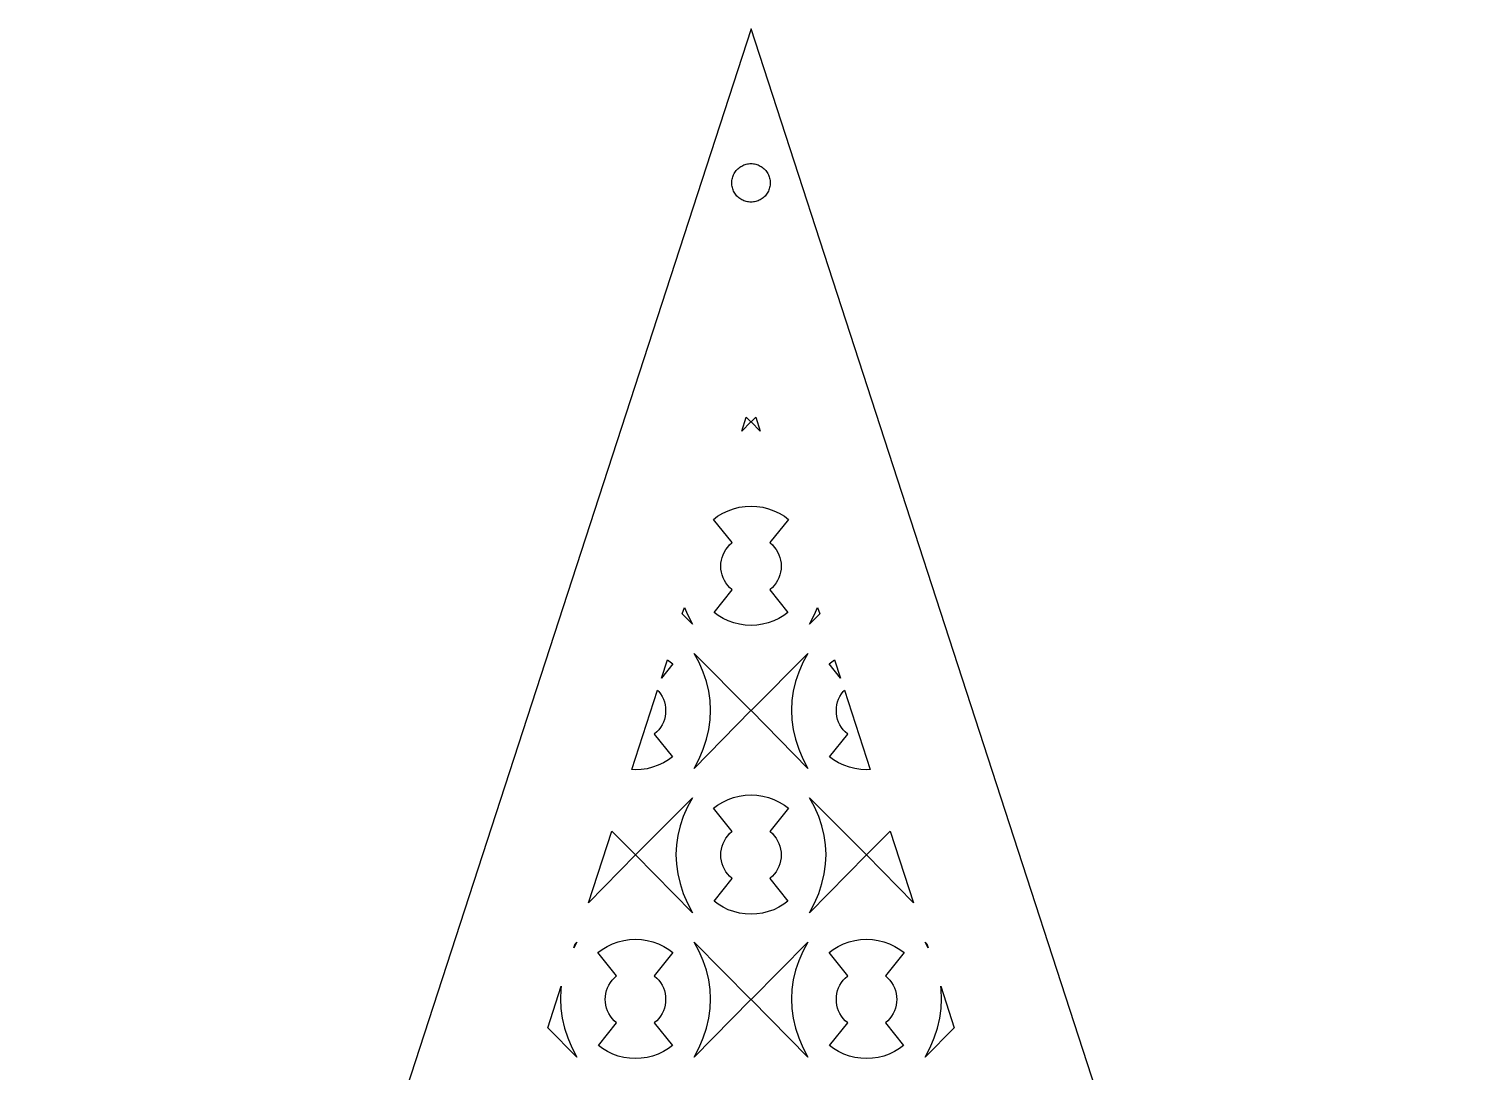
# Model space of a CAD drawing. Header units: metres. Extents: x -75 to 75, y 0 to 231.
# Drawn here: x -75 to 75, y 122.5 to 230.8 of the extents above; entities that cross this region are included whole.
import ezdxf

# ---------------------------------------------------------------- set-up
doc = ezdxf.new("R2010")
doc.units = ezdxf.units.M

msp = doc.modelspace()

# ---------------------------------------------------------------- linework, layer by layer
for p, q in [((0, 230.826), (-75, 0)), ((75, 0), (0, 230.826)), ((-1.68864, 215.898), (-1.61803, 216.002)), ((-1.61803, 216.002), (-1.54102, 216.101)), ((-1.54102, 216.101), (-1.45793, 216.195)), ((-1.45793, 216.195), (-1.36908, 216.284)), ((-1.36908, 216.284), (-1.27484, 216.367)), ((-1.27484, 216.367), (-1.17557, 216.444)), ((-1.17557, 216.444), (-1.07164, 216.515)), ((-1.07164, 216.515), (-0.9635, 216.579)), ((-0.9635, 216.579), (-0.85155, 216.636)), ((-0.85155, 216.636), (-0.73624, 216.686)), ((-0.73624, 216.686), (-0.61803, 216.728)), ((-0.61803, 216.728), (-0.49738, 216.763)), ((-0.49738, 216.763), (-0.37476, 216.791)), ((-0.37476, 216.791), (-0.25066, 216.81)), ((-0.25066, 216.81), (-0.12558, 216.822)), ((-0.12558, 216.822), (0, 216.826)), ((0, 216.826), (0.12558, 216.822)), ((0.12558, 216.822), (0.25066, 216.81)), ((0.25066, 216.81), (0.37476, 216.791)), ((0.37476, 216.791), (0.49738, 216.763)), ((0.49738, 216.763), (0.61803, 216.728)), ((0.61803, 216.728), (0.73624, 216.686)), ((0.73624, 216.686), (0.85155, 216.636)), ((0.85155, 216.636), (0.9635, 216.579)), ((0.9635, 216.579), (1.07164, 216.515)), ((1.07164, 216.515), (1.17557, 216.444)), ((1.17557, 216.444), (1.27484, 216.367)), ((1.27484, 216.367), (1.36908, 216.284)), ((1.36908, 216.284), (1.45793, 216.195)), ((1.45793, 216.195), (1.54102, 216.101)), ((1.54102, 216.101), (1.61803, 216.002)), ((1.61803, 216.002), (1.68864, 215.898)), ((-2, 214.826), (-1.99605, 214.952)), ((-1.99605, 214.701), (-2, 214.826)), ((-1.99605, 214.952), (-1.98422, 215.077)), ((-1.98422, 214.576), (-1.99605, 214.701)), ((-1.98422, 215.077), (-1.96457, 215.201)), ((-1.96457, 214.451), (-1.98422, 214.576)), ((-1.96457, 215.201), (-1.93716, 215.324)), ((-1.93716, 215.324), (-1.9021, 215.444)), ((-1.9021, 215.444), (-1.85954, 215.562)), ((-1.85954, 215.562), (-1.80965, 215.678)), ((-1.80965, 215.678), (-1.75261, 215.79)), ((-1.75261, 215.79), (-1.68864, 215.898)), ((1.68864, 215.898), (1.75261, 215.79)), ((1.75261, 215.79), (1.80965, 215.678)), ((1.80965, 215.678), (1.85954, 215.562)), ((1.85954, 215.562), (1.9021, 215.444)), ((1.9021, 215.444), (1.93716, 215.324)), ((1.93716, 215.324), (1.96457, 215.201)), ((1.96457, 215.201), (1.98422, 215.077)), ((1.98422, 214.576), (1.96457, 214.451)), ((1.98422, 215.077), (1.99605, 214.952)), ((1.99605, 214.701), (1.98422, 214.576)), ((1.99605, 214.952), (2, 214.826)), ((2, 214.826), (1.99605, 214.701)), ((-1.93716, 214.329), (-1.96457, 214.451)), ((-1.9021, 214.208), (-1.93716, 214.329)), ((-1.85954, 214.09), (-1.9021, 214.208)), ((-1.80965, 213.975), (-1.85954, 214.09)), ((-1.75261, 213.863), (-1.80965, 213.975)), ((-1.68864, 213.755), (-1.75261, 213.863)), ((-1.61803, 213.651), (-1.68864, 213.755)), ((-1.54102, 213.551), (-1.61803, 213.651)), ((-1.45793, 213.457), (-1.54102, 213.551)), ((-1.36908, 213.368), (-1.45793, 213.457)), ((-1.27484, 213.285), (-1.36908, 213.368)), ((-1.17557, 213.208), (-1.27484, 213.285)), ((-1.07164, 213.138), (-1.17557, 213.208)), ((-0.9635, 213.074), (-1.07164, 213.138)), ((-0.85155, 213.017), (-0.9635, 213.074)), ((-0.73624, 212.967), (-0.85155, 213.017)), ((0.85155, 213.017), (0.73624, 212.967)), ((0.9635, 213.074), (0.85155, 213.017)), ((1.07164, 213.138), (0.9635, 213.074)), ((1.17557, 213.208), (1.07164, 213.138)), ((1.27484, 213.285), (1.17557, 213.208)), ((1.36908, 213.368), (1.27484, 213.285)), ((1.45793, 213.457), (1.36908, 213.368)), ((1.54102, 213.551), (1.45793, 213.457)), ((1.61803, 213.651), (1.54102, 213.551)), ((1.68864, 213.755), (1.61803, 213.651)), ((1.75261, 213.863), (1.68864, 213.755)), ((1.80965, 213.975), (1.75261, 213.863)), ((1.85954, 214.09), (1.80965, 213.975)), ((1.9021, 214.208), (1.85954, 214.09)), ((1.93716, 214.329), (1.9021, 214.208)), ((1.96457, 214.451), (1.93716, 214.329)), ((-0.61803, 212.924), (-0.73624, 212.967)), ((-0.49738, 212.889), (-0.61803, 212.924)), ((-0.37476, 212.862), (-0.49738, 212.889)), ((-0.25066, 212.842), (-0.37476, 212.862)), ((-0.12558, 212.83), (-0.25066, 212.842)), ((0, 212.826), (-0.12558, 212.83)), ((0.12558, 212.83), (0, 212.826)), ((0.25066, 212.842), (0.12558, 212.83)), ((0.37476, 212.862), (0.25066, 212.842)), ((0.49738, 212.889), (0.37476, 212.862)), ((0.61803, 212.924), (0.49738, 212.889)), ((0.73624, 212.967), (0.61803, 212.924)), ((-0.96619, 189.02), (-0.48926, 190.488)), ((-0.00458, 190), (-0.96619, 189.02)), ((-0.48926, 190.488), (-0.00458, 190)), ((0.00458, 190), (0.48926, 190.488)), ((0.96619, 189.02), (0.00458, 190)), ((0.48926, 190.488), (0.96619, 189.02)), ((-3.89145, 179.869), (-3.46436, 180.186)), ((-3.46436, 180.186), (-2.93976, 180.5)), ((-2.93976, 180.5), (-2.38632, 180.762)), ((-2.38632, 180.762), (-1.80954, 180.968)), ((-1.80954, 180.968), (-1.21628, 181.117)), ((-1.21628, 181.117), (-0.61157, 181.207)), ((-0.61157, 181.207), (0, 181.237)), ((0, 181.237), (0.61157, 181.207)), ((0.61157, 181.207), (1.21719, 181.117)), ((1.21719, 181.117), (1.81, 180.968)), ((1.81, 180.968), (2.38632, 180.762)), ((2.38632, 180.762), (2.93976, 180.5)), ((2.93976, 180.5), (3.46481, 180.186)), ((3.46481, 180.186), (3.89145, 179.869)), ((-1.95511, 177.449), (-3.89145, 179.869)), ((3.89145, 179.869), (1.95511, 177.449)), ((-2.4234, 176.989), (-2.21695, 177.216)), ((-2.21695, 177.216), (-1.98898, 177.423)), ((-1.98898, 177.423), (-1.95511, 177.449)), ((1.95511, 177.449), (1.98898, 177.423)), ((1.98898, 177.423), (2.21695, 177.216)), ((2.21695, 177.216), (2.4234, 176.989)), ((-3.11966, 175.307), (-3.0748, 175.612)), ((-3.0748, 175.612), (-3.00018, 175.91)), ((-3.00018, 175.91), (-2.89627, 176.199)), ((-2.89627, 176.199), (-2.76489, 176.478)), ((-2.76489, 176.478), (-2.60696, 176.741)), ((-2.60696, 176.741), (-2.4234, 176.989)), ((2.4234, 176.989), (2.60696, 176.741)), ((2.60696, 176.741), (2.76489, 176.478)), ((2.76489, 176.478), (2.89627, 176.199)), ((2.89627, 176.199), (3.00018, 175.91)), ((3.00018, 175.91), (3.0748, 175.611)), ((3.0748, 175.611), (3.12012, 175.307)), ((-3.13477, 175), (-3.11966, 175.307)), ((-3.12012, 174.693), (-3.13477, 175)), ((-3.0748, 174.389), (-3.12012, 174.693)), ((-3.00018, 174.09), (-3.0748, 174.389)), ((-2.89627, 173.801), (-3.00018, 174.09)), ((3.00018, 174.09), (2.89627, 173.8)), ((3.07434, 174.388), (3.00018, 174.09)), ((3.11966, 174.693), (3.07434, 174.388)), ((3.13477, 175), (3.11966, 174.693)), ((3.12012, 175.307), (3.13477, 175)), ((-3.83926, 170.196), (-1.95511, 172.551)), ((-2.76489, 173.522), (-2.89627, 173.801)), ((-2.60696, 173.259), (-2.76489, 173.522)), ((-2.4234, 173.011), (-2.60696, 173.259)), ((-2.21695, 172.784), (-2.4234, 173.011)), ((-1.98898, 172.577), (-2.21695, 172.784)), ((-1.95511, 172.551), (-1.98898, 172.577)), ((1.98898, 172.577), (1.95511, 172.551)), ((1.95511, 172.551), (3.83926, 170.196)), ((2.21649, 172.783), (1.98898, 172.577)), ((2.4234, 173.011), (2.21649, 172.783)), ((2.60651, 173.258), (2.4234, 173.011)), ((2.76489, 173.522), (2.60651, 173.258)), ((2.89627, 173.8), (2.76489, 173.522)), ((-7.13213, 170.043), (-6.91235, 170.719)), ((-6.09055, 168.981), (-7.13213, 170.043)), ((-6.91235, 170.719), (-6.60416, 169.986)), ((-6.60416, 169.986), (-6.09055, 168.981)), ((-3.41812, 169.884), (-3.83926, 170.196)), ((-2.90039, 169.574), (-3.41812, 169.884)), ((-2.35428, 169.315), (-2.90039, 169.574)), ((2.90039, 169.574), (2.35428, 169.315)), ((3.41766, 169.884), (2.90039, 169.574)), ((3.83926, 170.196), (3.41766, 169.884)), ((7.13213, 170.043), (6.09055, 168.981)), ((6.09055, 168.981), (6.60416, 169.986)), ((6.60416, 169.986), (6.91241, 170.719)), ((6.91241, 170.719), (7.13213, 170.043)), ((-1.78574, 169.112), (-2.35428, 169.315)), ((-1.20071, 168.966), (-1.78574, 169.112)), ((-0.60333, 168.877), (-1.20071, 168.966)), ((0, 168.847), (-0.60333, 168.877)), ((0.60333, 168.877), (0, 168.847)), ((1.1998, 168.965), (0.60333, 168.877)), ((1.78528, 169.112), (1.1998, 168.965)), ((2.35428, 169.315), (1.78528, 169.112)), ((-9.29532, 163.385), (-8.68181, 165.274)), ((-8.68181, 165.274), (-8.535, 165.186)), ((-8.535, 165.186), (-8.10837, 164.869)), ((-5.39566, 164.984), (-5.90881, 165.941)), ((-5.90881, 165.941), (-0.00458, 160)), ((0.00458, 160), (5.90881, 165.941)), ((5.90881, 165.941), (5.39566, 164.984)), ((8.10837, 164.869), (8.53546, 165.186)), ((8.53546, 165.186), (8.68176, 165.274)), ((8.68176, 165.274), (9.29532, 163.385)), ((-8.10837, 164.869), (-9.29532, 163.385)), ((-4.96719, 164.003), (-5.39566, 164.984)), ((-4.63394, 163.018), (-4.96719, 164.003)), ((4.96719, 164.004), (4.63394, 163.018)), ((5.39566, 164.984), (4.96719, 164.004)), ((9.29532, 163.385), (8.10837, 164.869)), ((-12.3883, 153.866), (-9.70357, 162.129)), ((-9.70357, 162.129), (-9.57642, 161.989)), ((-4.39545, 162.029), (-4.63394, 163.018)), ((-4.25262, 161.036), (-4.39545, 162.029)), ((4.3959, 162.03), (4.25308, 161.036)), ((4.63394, 163.018), (4.3959, 162.03)), ((9.57642, 161.989), (9.70357, 162.129)), ((9.70357, 162.129), (12.3883, 153.866)), ((-9.57642, 161.989), (-9.39285, 161.741)), ((-9.39285, 161.741), (-9.23492, 161.478)), ((-9.23492, 161.478), (-9.10355, 161.199)), ((-9.10355, 161.199), (-8.99963, 160.91)), ((-8.99963, 160.91), (-8.92502, 160.611)), ((-8.92502, 160.611), (-8.8797, 160.307)), ((-4.20547, 160.039), (-4.25262, 161.036)), ((4.25308, 161.036), (4.20547, 160.039)), ((8.88016, 160.307), (8.92502, 160.612)), ((8.92502, 160.612), (8.99963, 160.91)), ((8.99963, 160.91), (9.10355, 161.199)), ((9.10355, 161.199), (9.23492, 161.478)), ((9.23492, 161.478), (9.39285, 161.741)), ((9.39285, 161.741), (9.57642, 161.989)), ((-8.99963, 159.09), (-9.10355, 158.8)), ((-8.92548, 159.388), (-8.99963, 159.09)), ((-8.88016, 159.693), (-8.92548, 159.388)), ((-8.86505, 160), (-8.88016, 159.693)), ((-8.8797, 160.307), (-8.86505, 160)), ((-0.00458, 160), (-5.90927, 153.981)), ((-4.3959, 158.031), (-4.25308, 159.037)), ((-4.25308, 159.037), (-4.20547, 160.039)), ((5.90927, 153.981), (0.00458, 160)), ((4.20547, 160.039), (4.25262, 159.037)), ((4.25262, 159.037), (4.39545, 158.031)), ((8.86505, 160), (8.88016, 160.307)), ((8.8797, 159.693), (8.86505, 160)), ((8.92502, 159.389), (8.8797, 159.693)), ((8.99963, 159.09), (8.92502, 159.389)), ((9.10355, 158.801), (8.99963, 159.09)), ((-10.0108, 157.577), (-10.0447, 157.551)), ((-10.0447, 157.551), (-8.16055, 155.196)), ((-9.78333, 157.783), (-10.0108, 157.577)), ((-9.57642, 158.011), (-9.78333, 157.783)), ((-9.39331, 158.258), (-9.57642, 158.011)), ((-9.23492, 158.522), (-9.39331, 158.258)), ((-9.10355, 158.8), (-9.23492, 158.522)), ((-4.63394, 157.02), (-4.3959, 158.031)), ((4.39545, 158.031), (4.63394, 157.02)), ((8.16055, 155.196), (10.0447, 157.551)), ((9.23492, 158.522), (9.10355, 158.801)), ((9.39285, 158.259), (9.23492, 158.522)), ((9.57642, 158.011), (9.39285, 158.259)), ((9.78287, 157.784), (9.57642, 158.011)), ((10.0108, 157.577), (9.78287, 157.784)), ((10.0447, 157.551), (10.0108, 157.577)), ((-5.39566, 154.986), (-4.96719, 156.005)), ((-4.96719, 156.005), (-4.63394, 157.02)), ((4.63394, 157.02), (4.96719, 156.006)), ((4.96719, 156.006), (5.39566, 154.986)), ((-9.09943, 154.574), (-9.64554, 154.315)), ((-8.58215, 154.884), (-9.09943, 154.574)), ((-8.16055, 155.196), (-8.58215, 154.884)), ((-5.90927, 153.981), (-5.39566, 154.986)), ((5.39566, 154.986), (5.90927, 153.981)), ((8.5817, 154.884), (8.16055, 155.196)), ((9.09943, 154.574), (8.5817, 154.884)), ((9.64554, 154.315), (9.09943, 154.574)), ((-11.9998, 153.847), (-12.3883, 153.866)), ((-11.3965, 153.877), (-11.9998, 153.847)), ((-10.8, 153.965), (-11.3965, 153.877)), ((-10.2145, 154.112), (-10.8, 153.965)), ((-9.64554, 154.315), (-10.2145, 154.112)), ((10.2141, 154.112), (9.64554, 154.315)), ((10.7991, 153.966), (10.2141, 154.112)), ((11.3965, 153.877), (10.7991, 153.966)), ((11.9998, 153.847), (11.3965, 153.877)), ((12.3883, 153.866), (11.9998, 153.847)), ((-11.9952, 145), (-6.091, 150.941)), ((-6.091, 150.941), (-6.60416, 149.984)), ((-3.89145, 149.869), (-3.46436, 150.186)), ((-3.46436, 150.186), (-2.93976, 150.5)), ((-2.93976, 150.5), (-2.38632, 150.762)), ((-2.38632, 150.762), (-1.80954, 150.968)), ((-1.80954, 150.968), (-1.21628, 151.117)), ((-1.21628, 151.117), (-0.61157, 151.207)), ((-0.61157, 151.207), (0, 151.237)), ((0, 151.237), (0.61157, 151.207)), ((0.61157, 151.207), (1.21719, 151.117)), ((1.21719, 151.117), (1.81, 150.968)), ((1.81, 150.968), (2.38632, 150.762)), ((2.38632, 150.762), (2.93976, 150.5)), ((2.93976, 150.5), (3.46481, 150.186)), ((3.46481, 150.186), (3.89145, 149.869)), ((6.60416, 149.984), (6.091, 150.941)), ((6.091, 150.941), (11.9952, 145)), ((-7.03262, 149.004), (-7.36588, 148.018)), ((-6.60416, 149.984), (-7.03262, 149.004)), ((-1.95511, 147.449), (-3.89145, 149.869)), ((3.89145, 149.869), (1.95511, 147.449)), ((7.03262, 149.003), (6.60416, 149.984)), ((7.36588, 148.018), (7.03262, 149.003)), ((-16.8858, 140.024), (-14.4647, 147.476)), ((-14.4647, 147.476), (-12.0044, 145)), ((-7.60391, 147.03), (-7.74673, 146.036)), ((-7.36588, 148.018), (-7.60391, 147.03)), ((-2.4234, 146.989), (-2.21695, 147.216)), ((-2.21695, 147.216), (-1.98898, 147.423)), ((-1.98898, 147.423), (-1.95511, 147.449)), ((1.95511, 147.449), (1.98898, 147.423)), ((1.98898, 147.423), (2.21695, 147.216)), ((2.21695, 147.216), (2.4234, 146.989)), ((7.60437, 147.029), (7.36588, 148.018)), ((7.74719, 146.036), (7.60437, 147.029)), ((12.0044, 145), (14.4647, 147.476)), ((14.4647, 147.476), (16.8858, 140.024)), ((-7.74673, 146.036), (-7.79434, 145.039)), ((-3.11966, 145.307), (-3.0748, 145.612)), ((-3.0748, 145.612), (-3.00018, 145.91)), ((-3.00018, 145.91), (-2.89627, 146.199)), ((-2.89627, 146.199), (-2.76489, 146.478)), ((-2.76489, 146.478), (-2.60696, 146.741)), ((-2.60696, 146.741), (-2.4234, 146.989)), ((2.4234, 146.989), (2.60696, 146.741)), ((2.60696, 146.741), (2.76489, 146.478)), ((2.76489, 146.478), (2.89627, 146.199)), ((2.89627, 146.199), (3.00018, 145.91)), ((3.00018, 145.91), (3.0748, 145.611)), ((3.0748, 145.611), (3.12012, 145.307)), ((7.79434, 145.039), (7.74719, 146.036)), ((-12.0044, 145), (-16.8858, 140.024)), ((-6.09055, 138.981), (-11.9952, 145)), ((-7.79434, 145.039), (-7.74719, 144.037)), ((-7.74719, 144.037), (-7.60437, 143.031)), ((-3.13477, 145), (-3.11966, 145.307)), ((-3.12012, 144.693), (-3.13477, 145)), ((-3.0748, 144.389), (-3.12012, 144.693)), ((-3.00018, 144.09), (-3.0748, 144.389)), ((-2.89627, 143.801), (-3.00018, 144.09)), ((3.00018, 144.09), (2.89627, 143.8)), ((3.07434, 144.388), (3.00018, 144.09)), ((3.11966, 144.693), (3.07434, 144.388)), ((3.13477, 145), (3.11966, 144.693)), ((3.12012, 145.307), (3.13477, 145)), ((11.9952, 145), (6.09055, 138.981)), ((7.60391, 143.031), (7.74673, 144.037)), ((7.74673, 144.037), (7.79434, 145.039)), ((16.8858, 140.024), (12.0044, 145)), ((-7.60437, 143.031), (-7.36588, 142.02)), ((-3.83926, 140.196), (-1.95511, 142.551)), ((-2.76489, 143.522), (-2.89627, 143.801)), ((-2.60696, 143.259), (-2.76489, 143.522)), ((-2.4234, 143.011), (-2.60696, 143.259)), ((-2.21695, 142.784), (-2.4234, 143.011)), ((-1.98898, 142.577), (-2.21695, 142.784)), ((-1.95511, 142.551), (-1.98898, 142.577)), ((1.98898, 142.577), (1.95511, 142.551)), ((1.95511, 142.551), (3.83926, 140.196)), ((2.21649, 142.783), (1.98898, 142.577)), ((2.4234, 143.011), (2.21649, 142.783)), ((2.60651, 143.258), (2.4234, 143.011)), ((2.76489, 143.522), (2.60651, 143.258)), ((2.89627, 143.8), (2.76489, 143.522)), ((7.36588, 142.02), (7.60391, 143.031)), ((-7.36588, 142.02), (-7.03262, 141.006)), ((-7.03262, 141.006), (-6.60416, 139.986)), ((6.60416, 139.986), (7.03262, 141.005)), ((7.03262, 141.005), (7.36588, 142.02)), ((-6.60416, 139.986), (-6.09055, 138.981)), ((-3.41812, 139.884), (-3.83926, 140.196)), ((-2.90039, 139.574), (-3.41812, 139.884)), ((-2.35428, 139.315), (-2.90039, 139.574)), ((2.90039, 139.574), (2.35428, 139.315)), ((3.41766, 139.884), (2.90039, 139.574)), ((3.83926, 140.196), (3.41766, 139.884)), ((6.09055, 138.981), (6.60416, 139.986)), ((-1.78574, 139.112), (-2.35428, 139.315)), ((-1.20071, 138.966), (-1.78574, 139.112)), ((-0.60333, 138.877), (-1.20071, 138.966)), ((0, 138.847), (-0.60333, 138.877)), ((0.60333, 138.877), (0, 138.847)), ((1.1998, 138.965), (0.60333, 138.877)), ((1.78528, 139.112), (1.1998, 138.965)), ((2.35428, 139.315), (1.78528, 139.112)), ((-18.0908, 135.941), (-18.3999, 135.364)), ((-18.3999, 135.364), (-18.2717, 135.759)), ((-18.2717, 135.759), (-18.0908, 135.941)), ((-15.8913, 134.869), (-15.4642, 135.186)), ((-15.4642, 135.186), (-14.9396, 135.5)), ((-14.9396, 135.5), (-14.3861, 135.762)), ((-14.3861, 135.762), (-13.8094, 135.968)), ((-13.8094, 135.968), (-13.2161, 136.117)), ((-13.2161, 136.117), (-12.6114, 136.207)), ((-12.6114, 136.207), (-11.9998, 136.237)), ((-11.9998, 136.237), (-11.3882, 136.207)), ((-11.3882, 136.207), (-10.7826, 136.117)), ((-10.7826, 136.117), (-10.1898, 135.968)), ((-10.1898, 135.968), (-9.61349, 135.762)), ((-9.61349, 135.762), (-9.06006, 135.5)), ((-9.06006, 135.5), (-8.535, 135.186)), ((-8.535, 135.186), (-8.10837, 134.869)), ((-5.39566, 134.984), (-5.90881, 135.941)), ((-5.90881, 135.941), (-0.00458, 130)), ((0.00458, 130), (5.90881, 135.941)), ((5.90881, 135.941), (5.39566, 134.984)), ((8.10837, 134.869), (8.53546, 135.186)), ((8.53546, 135.186), (9.06006, 135.5)), ((9.06006, 135.5), (9.61349, 135.762)), ((9.61349, 135.762), (10.1903, 135.968)), ((10.1903, 135.968), (10.7835, 136.117)), ((10.7835, 136.117), (11.3882, 136.207)), ((11.3882, 136.207), (11.9998, 136.237)), ((11.9998, 136.237), (12.6114, 136.207)), ((12.6114, 136.207), (13.217, 136.117)), ((13.217, 136.117), (13.8098, 135.968)), ((13.8098, 135.968), (14.3861, 135.762)), ((14.3861, 135.762), (14.9396, 135.5)), ((14.9396, 135.5), (15.4646, 135.186)), ((15.4646, 135.186), (15.8913, 134.869)), ((18.0908, 135.941), (18.2717, 135.759)), ((18.3999, 135.364), (18.0908, 135.941)), ((18.2717, 135.759), (18.3999, 135.364)), ((-13.9549, 132.449), (-15.8913, 134.869)), ((-8.10837, 134.869), (-10.0447, 132.449)), ((-4.96719, 134.003), (-5.39566, 134.984)), ((-4.63394, 133.018), (-4.96719, 134.003)), ((4.96719, 134.004), (4.63394, 133.018)), ((5.39566, 134.984), (4.96719, 134.004)), ((10.0447, 132.449), (8.10837, 134.869)), ((15.8913, 134.869), (13.9549, 132.449)), ((-14.4232, 131.989), (-14.2168, 132.216)), ((-14.2168, 132.216), (-13.9888, 132.423)), ((-13.9888, 132.423), (-13.9549, 132.449)), ((-10.0447, 132.449), (-10.0108, 132.423)), ((-10.0108, 132.423), (-9.78287, 132.216)), ((-9.78287, 132.216), (-9.57642, 131.989)), ((-4.39545, 132.029), (-4.63394, 133.018)), ((-4.25262, 131.036), (-4.39545, 132.029)), ((4.3959, 132.03), (4.25308, 131.036)), ((4.63394, 133.018), (4.3959, 132.03)), ((9.57642, 131.989), (9.78287, 132.216)), ((9.78287, 132.216), (10.0108, 132.423)), ((10.0108, 132.423), (10.0447, 132.449)), ((13.9549, 132.449), (13.9888, 132.423)), ((13.9888, 132.423), (14.2168, 132.216)), ((14.2168, 132.216), (14.4232, 131.989)), ((-21.1013, 127.05), (-19.6992, 131.365)), ((-19.7466, 131.036), (-19.7942, 130.039)), ((-19.6992, 131.365), (-19.7466, 131.036)), ((-15.1195, 130.307), (-15.0746, 130.612)), ((-15.0746, 130.612), (-15, 130.91)), ((-15, 130.91), (-14.8961, 131.199)), ((-14.8961, 131.199), (-14.7647, 131.478)), ((-14.7647, 131.478), (-14.6068, 131.741)), ((-14.6068, 131.741), (-14.4232, 131.989)), ((-9.57642, 131.989), (-9.39285, 131.741)), ((-9.39285, 131.741), (-9.23492, 131.478)), ((-9.23492, 131.478), (-9.10355, 131.199)), ((-9.10355, 131.199), (-8.99963, 130.91)), ((-8.99963, 130.91), (-8.92502, 130.611)), ((-8.92502, 130.611), (-8.8797, 130.307)), ((-4.20547, 130.039), (-4.25262, 131.036)), ((4.25308, 131.036), (4.20547, 130.039)), ((8.88016, 130.307), (8.92502, 130.612)), ((8.92502, 130.612), (8.99963, 130.91)), ((8.99963, 130.91), (9.10355, 131.199)), ((9.10355, 131.199), (9.23492, 131.478)), ((9.23492, 131.478), (9.39285, 131.741)), ((9.39285, 131.741), (9.57642, 131.989)), ((14.4232, 131.989), (14.6068, 131.741)), ((14.6068, 131.741), (14.7647, 131.478)), ((14.7647, 131.478), (14.8961, 131.199)), ((14.8961, 131.199), (15, 130.91)), ((15, 130.91), (15.0746, 130.611)), ((15.0746, 130.611), (15.1199, 130.307)), ((19.747, 131.036), (19.7, 131.363)), ((19.7, 131.363), (21.1013, 127.05)), ((19.7942, 130.039), (19.747, 131.036)), ((-19.7942, 130.039), (-19.747, 129.037)), ((-19.747, 129.037), (-19.6042, 128.031)), ((-15.1346, 130), (-15.1195, 130.307)), ((-15.1199, 129.693), (-15.1346, 130)), ((-15.0746, 129.389), (-15.1199, 129.693)), ((-15, 129.09), (-15.0746, 129.389)), ((-14.8961, 128.801), (-15, 129.09)), ((-8.99963, 129.09), (-9.10355, 128.8)), ((-8.92548, 129.388), (-8.99963, 129.09)), ((-8.88016, 129.693), (-8.92548, 129.388)), ((-8.86505, 130), (-8.88016, 129.693)), ((-8.8797, 130.307), (-8.86505, 130)), ((-0.00458, 130), (-5.90927, 123.981)), ((-4.3959, 128.031), (-4.25308, 129.037)), ((-4.25308, 129.037), (-4.20547, 130.039)), ((5.90927, 123.981), (0.00458, 130)), ((4.20547, 130.039), (4.25262, 129.037)), ((4.25262, 129.037), (4.39545, 128.031)), ((8.86505, 130), (8.88016, 130.307)), ((8.8797, 129.693), (8.86505, 130)), ((8.92502, 129.389), (8.8797, 129.693)), ((8.99963, 129.09), (8.92502, 129.389)), ((9.10355, 128.801), (8.99963, 129.09)), ((15, 129.09), (14.8961, 128.8)), ((15.0742, 129.388), (15, 129.09)), ((15.1195, 129.693), (15.0742, 129.388)), ((15.1346, 130), (15.1195, 129.693)), ((15.1199, 130.307), (15.1346, 130)), ((19.6037, 128.031), (19.7466, 129.037)), ((19.7466, 129.037), (19.7942, 130.039)), ((-19.6042, 128.031), (-19.3657, 127.02)), ((-15.8391, 125.196), (-13.9549, 127.551)), ((-14.7647, 128.522), (-14.8961, 128.801)), ((-14.6068, 128.259), (-14.7647, 128.522)), ((-14.4232, 128.011), (-14.6068, 128.259)), ((-14.2168, 127.784), (-14.4232, 128.011)), ((-13.9888, 127.577), (-14.2168, 127.784)), ((-13.9549, 127.551), (-13.9888, 127.577)), ((-10.0108, 127.577), (-10.0447, 127.551)), ((-10.0447, 127.551), (-8.16055, 125.196)), ((-9.78333, 127.783), (-10.0108, 127.577)), ((-9.57642, 128.011), (-9.78333, 127.783)), ((-9.39331, 128.258), (-9.57642, 128.011)), ((-9.23492, 128.522), (-9.39331, 128.258)), ((-9.10355, 128.8), (-9.23492, 128.522)), ((-4.63394, 127.02), (-4.3959, 128.031)), ((4.39545, 128.031), (4.63394, 127.02)), ((8.16055, 125.196), (10.0447, 127.551)), ((9.23492, 128.522), (9.10355, 128.801)), ((9.39285, 128.259), (9.23492, 128.522)), ((9.57642, 128.011), (9.39285, 128.259)), ((9.78287, 127.784), (9.57642, 128.011)), ((10.0108, 127.577), (9.78287, 127.784)), ((10.0447, 127.551), (10.0108, 127.577)), ((13.9888, 127.577), (13.9549, 127.551)), ((13.9549, 127.551), (15.8391, 125.196)), ((14.2163, 127.783), (13.9888, 127.577)), ((14.4232, 128.011), (14.2163, 127.783)), ((14.6063, 128.258), (14.4232, 128.011)), ((14.7647, 128.522), (14.6063, 128.258)), ((14.8961, 128.8), (14.7647, 128.522)), ((19.3657, 127.02), (19.6037, 128.031)), ((-18.0904, 123.981), (-21.1013, 127.05)), ((-19.3657, 127.02), (-19.0324, 126.006)), ((-19.0324, 126.006), (-18.604, 124.986)), ((-5.39566, 124.986), (-4.96719, 126.005)), ((-4.96719, 126.005), (-4.63394, 127.02)), ((4.63394, 127.02), (4.96719, 126.006)), ((4.96719, 126.006), (5.39566, 124.986)), ((21.1013, 127.05), (18.0904, 123.981)), ((18.604, 124.986), (19.0324, 126.005)), ((19.0324, 126.005), (19.3657, 127.02)), ((-18.604, 124.986), (-18.0904, 123.981)), ((-15.4179, 124.884), (-15.8391, 125.196)), ((-14.9002, 124.574), (-15.4179, 124.884)), ((-14.3541, 124.315), (-14.9002, 124.574)), ((-9.09943, 124.574), (-9.64554, 124.315)), ((-8.58215, 124.884), (-9.09943, 124.574)), ((-8.16055, 125.196), (-8.58215, 124.884)), ((-5.90927, 123.981), (-5.39566, 124.986)), ((5.39566, 124.986), (5.90927, 123.981)), ((8.5817, 124.884), (8.16055, 125.196)), ((9.09943, 124.574), (8.5817, 124.884)), ((9.64554, 124.315), (9.09943, 124.574)), ((14.9002, 124.574), (14.3541, 124.315)), ((15.4175, 124.884), (14.9002, 124.574)), ((15.8391, 125.196), (15.4175, 124.884)), ((18.0904, 123.981), (18.604, 124.986)), ((-13.7856, 124.112), (-14.3541, 124.315)), ((-13.2005, 123.966), (-13.7856, 124.112)), ((-12.6031, 123.877), (-13.2005, 123.966)), ((-11.9998, 123.847), (-12.6031, 123.877)), ((-11.3965, 123.877), (-11.9998, 123.847)), ((-10.8, 123.965), (-11.3965, 123.877)), ((-10.2145, 124.112), (-10.8, 123.965)), ((-9.64554, 124.315), (-10.2145, 124.112)), ((10.2141, 124.112), (9.64554, 124.315)), ((10.7991, 123.966), (10.2141, 124.112)), ((11.3965, 123.877), (10.7991, 123.966)), ((11.9998, 123.847), (11.3965, 123.877)), ((12.6031, 123.877), (11.9998, 123.847)), ((13.1996, 123.965), (12.6031, 123.877)), ((13.7851, 124.112), (13.1996, 123.965)), ((14.3541, 124.315), (13.7851, 124.112))]:
    msp.add_line(p, q)

doc.saveas('drawing.dxf')
